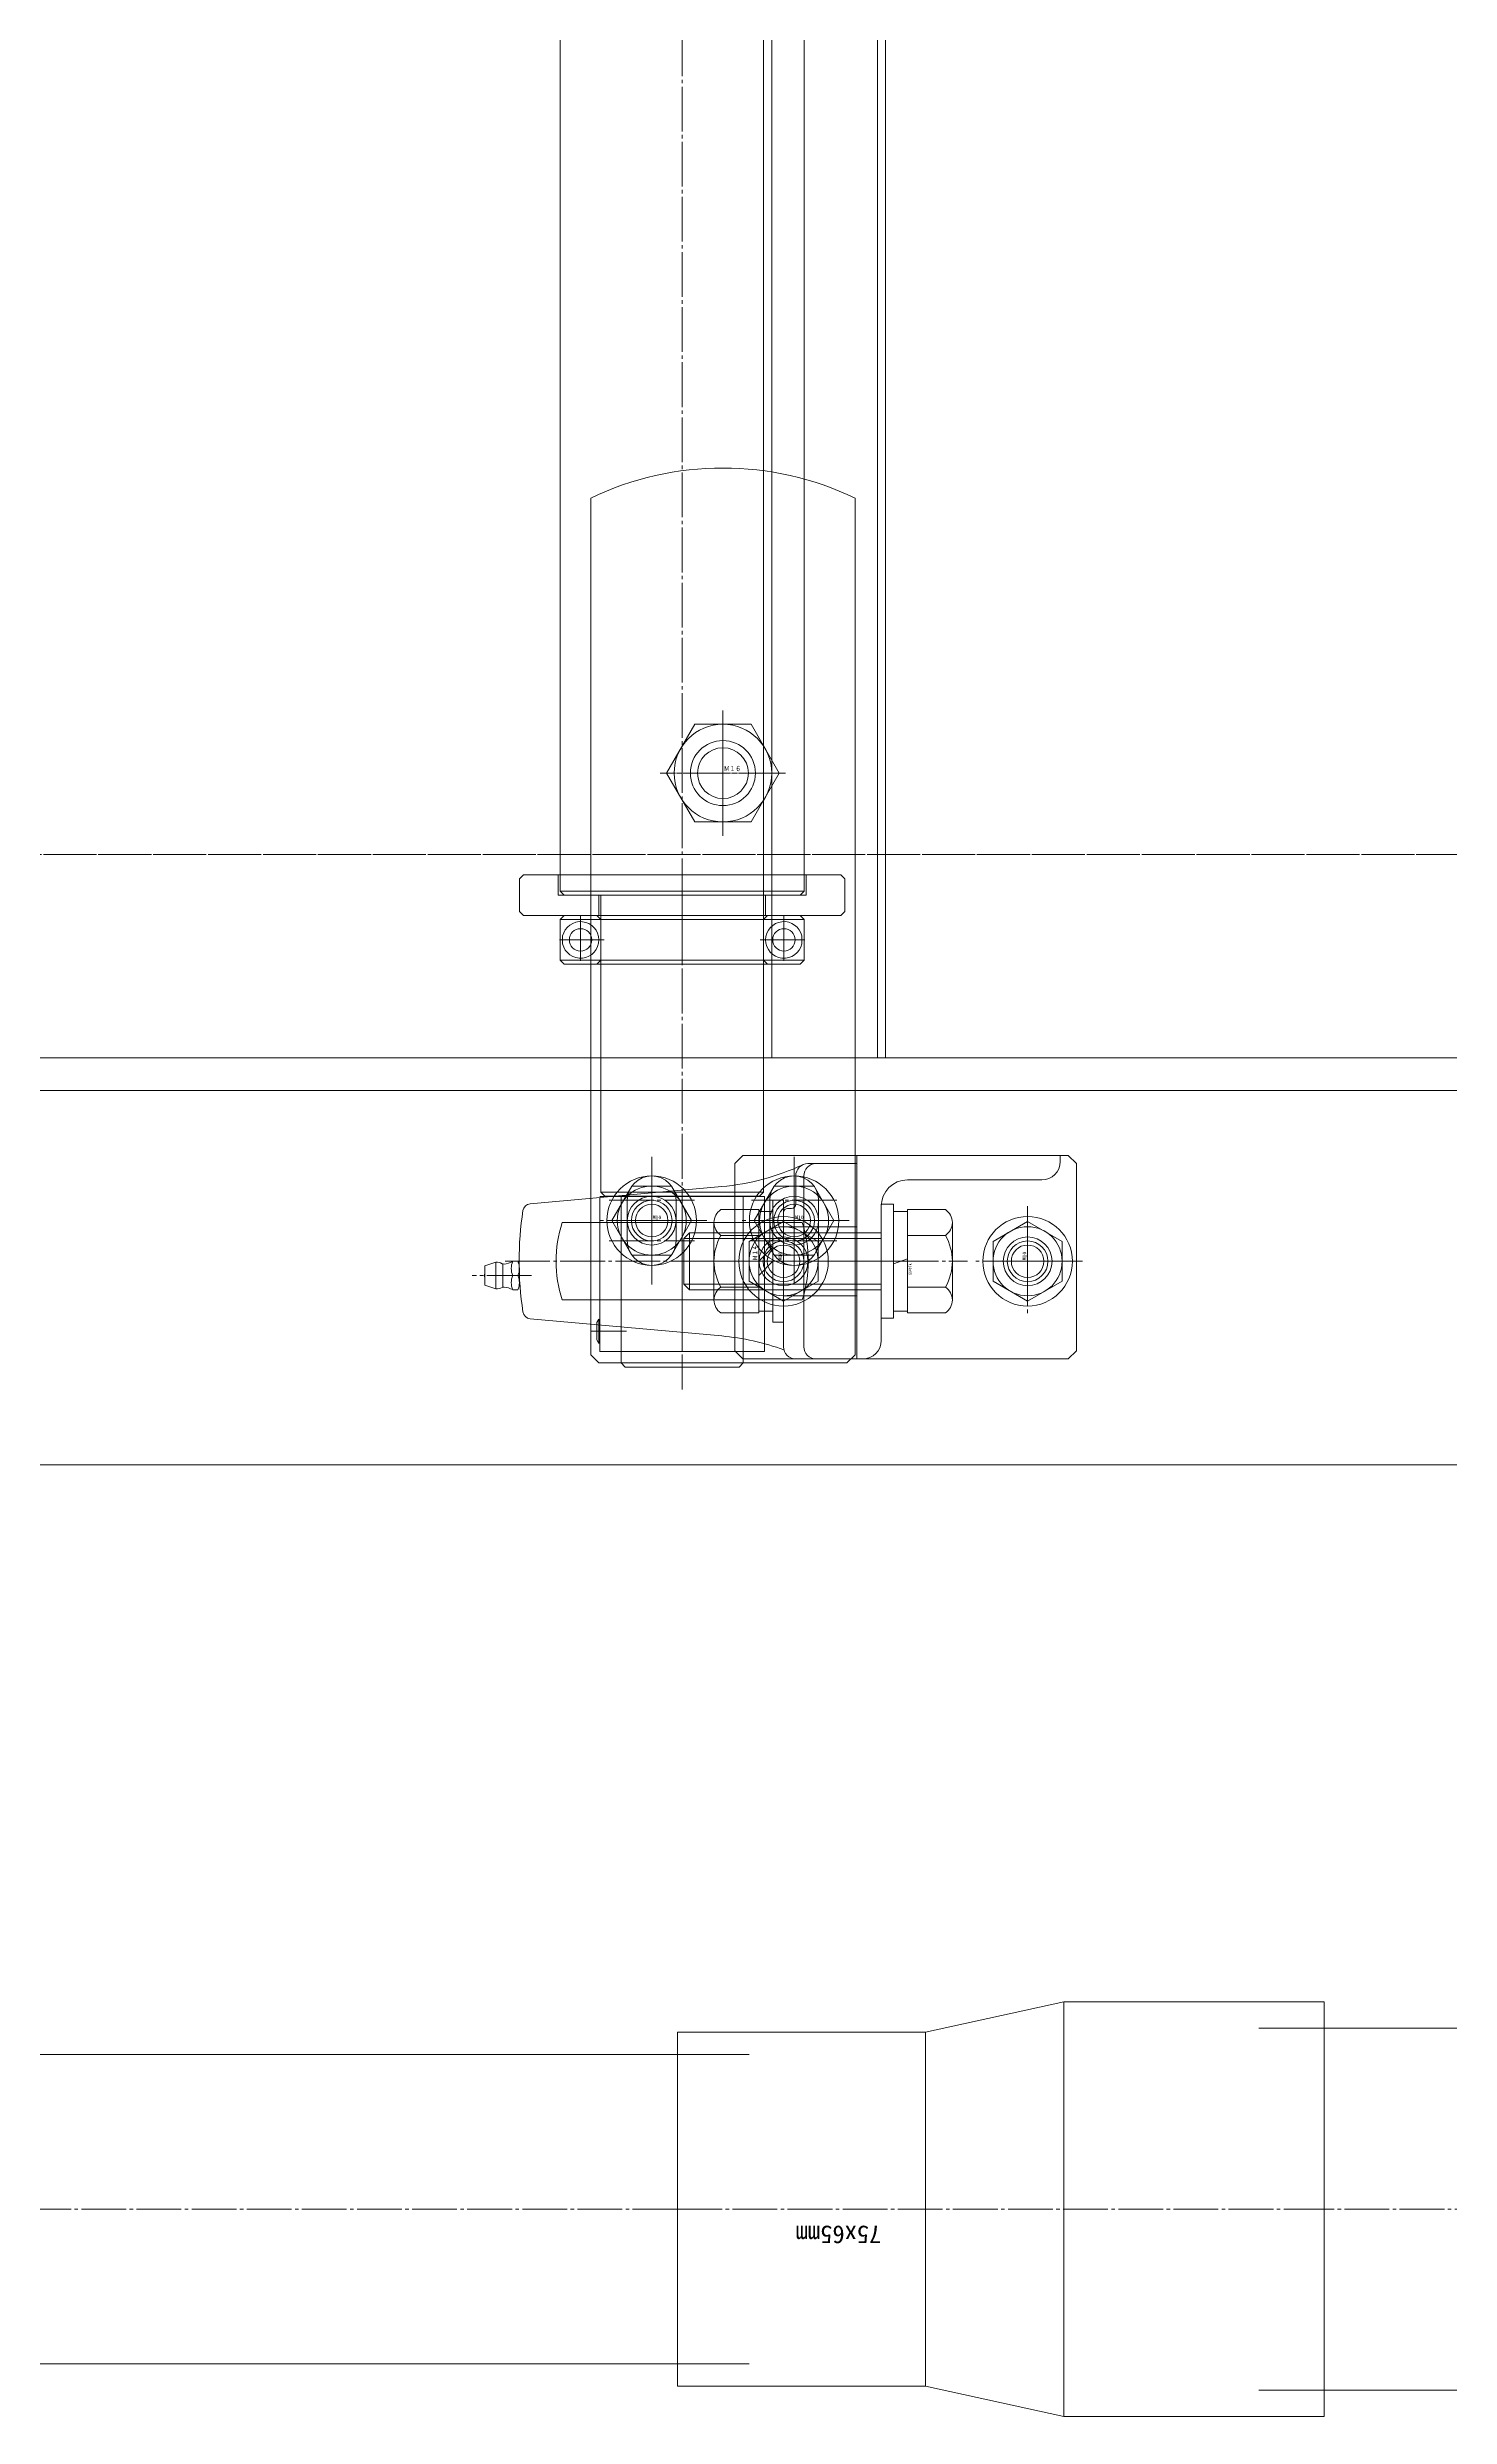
# Model space of a CAD drawing. Units: millimetres at full size. Extents: x -21196 to 21204, y -11807 to 11807.
# Drawn here: x -7776 to -7431, y -3764 to -3182 of the extents above; entities that cross this region are included whole.
import ezdxf
from ezdxf.enums import TextEntityAlignment as Align

# ---------------------------------------------------------------- set-up
doc = ezdxf.new("R2010")
doc.units = ezdxf.units.MM
doc.header["$LTSCALE"] = 0.5
doc.linetypes.add('USER3', pattern=[26.999999, 20.299999, -1.7, 0.8, -1.7, 0.8, -1.7])
doc.linetypes.add('USER4', pattern=[27.1, 22, -1.7, 1.7, -1.7])
doc.layers.add('1-0_設備-5(241129配置図菊池追記(立面図).jww)(機器配置図 260128.dwg)', color=7, linetype='Continuous', lineweight=9)
doc.styles.add('ＭＳ ゴシック', font='')
doc.styles.get('ＭＳ ゴシック').set_extended_font_data('MS Gothic')

msp = doc.modelspace()

# ---------------------------------------------------------------- linework, layer by layer
at = {"layer": '1-0_設備-5(241129配置図菊池追記(立面図).jww)(機器配置図 260128.dwg)', "linetype": 'USER4'}
for p, q in [((-7619.5215, -1348.6084), (-7619.5215, -3511.6859)), ((-7609.5215, -3375.5635), (-7609.5215, -3344.7308)), ((-7609.5215, -3345.3342), (-7609.5215, -3374.9601)), ((-7594.1052, -3360.1471), (-7624.9379, -3360.1471)), ((-7594.7085, -3360.1471), (-7624.3345, -3360.1471)), ((-7644.5215, -3395.3201), (-7644.5215, -3406.9742)), ((-7594.5215, -3395.3201), (-7594.5215, -3406.9742)), ((-7638.6945, -3401.1471), (-7650.3486, -3401.1471)), ((-7600.3486, -3401.1471), (-7588.6945, -3401.1471)), ((-7627.0215, -3454.4708), (-7627.0215, -3485.8235)), ((-7627.0215, -3483.6594), (-7627.0215, -3456.6349)), ((-7592.0215, -3454.4708), (-7592.0215, -3485.8235)), ((-7592.0215, -3483.6594), (-7592.0215, -3456.6349)), ((-7637.521, -3465.1471), (-7616.5221, -3465.1471)), ((-7627.0215, -3479.4882), (-7627.0215, -3460.8061)), ((-7581.5221, -3465.1471), (-7602.521, -3465.1471)), ((-7592.0215, -3479.4882), (-7592.0215, -3460.8061)), ((-7613.5093, -3470.1471), (-7640.5338, -3470.1471)), ((-7637.521, -3470.1471), (-7616.5221, -3470.1471)), ((-7617.6805, -3470.1471), (-7636.3626, -3470.1471)), ((-7578.5093, -3470.1471), (-7605.5338, -3470.1471)), ((-7581.5221, -3470.1471), (-7602.521, -3470.1471)), ((-7582.6805, -3470.1471), (-7601.3626, -3470.1471)), ((-7594.6215, -3466.6349), (-7594.6215, -3493.6594)), ((-7594.6215, -3490.4362), (-7594.6215, -3469.8581)), ((-7594.6215, -3489.4882), (-7594.6215, -3470.8061)), ((-7534.6215, -3466.6349), (-7534.6215, -3493.6594)), ((-7534.6215, -3490.4362), (-7534.6215, -3469.8581)), ((-7534.6215, -3489.4882), (-7534.6215, -3470.8061)), ((-7637.521, -3475.1471), (-7616.5221, -3475.1471)), ((-7581.5221, -3475.1471), (-7602.521, -3475.1471)), ((-7663.0425, -3480.1471), (-7576.6215, -3480.1471)), ((-7621.7066, -3480.1471), (-7549.3734, -3480.1471)), ((-7594.6215, -3480.1471), (-7611.7215, -3480.1471)), ((-7581.1093, -3480.1471), (-7608.1338, -3480.1471)), ((-7584.3324, -3480.1471), (-7604.9106, -3480.1471)), ((-7585.2805, -3480.1471), (-7603.9626, -3480.1471)), ((-7585.7086, -3480.1471), (-7559.4586, -3480.1471)), ((-7563.9766, -3480.1471), (-7583.265, -3480.1471)), ((-7521.1093, -3480.1471), (-7548.1338, -3480.1471)), ((-7524.3324, -3480.1471), (-7544.9106, -3480.1471)), ((-7525.2805, -3480.1471), (-7543.9626, -3480.1471)), ((-7656.5449, -3483.6471), (-7671.1477, -3483.6471)), ((-7641.8645, -3497.3471), (-7633.1875, -3497.3471)), ((-7620.7125, -3713.1471), (-8109.5215, -3713.1471)), ((-7620.7125, -3713.1471), (-7461.7125, -3713.1471)), ((-6849.5215, -3713.1471), (-7461.7125, -3713.1471))]:
    msp.add_line(p, q, dxfattribs=at)
at = {"layer": '1-0_設備-5(241129配置図菊池追記(立面図).jww)(機器配置図 260128.dwg)'}
for p, q in [((-7597.5215, -1430.1471), (-7597.5215, -3430.1471)), ((-7571.5215, -3430.1471), (-7571.5215, -1430.1471)), ((-7569.5215, -1435.1471), (-7569.5215, -3425.1471)), ((-7642.0215, -3292.5546), (-7642.0215, -3380.1471)), ((-7577.0215, -3380.1471), (-7577.0215, -3292.5546)), ((-7595.6715, -3360.1471), (-7602.5965, -3348.1531)), ((-7623.3715, -3360.1471), (-7616.4465, -3372.1411)), ((-7602.5965, -3372.1411), (-7595.6715, -3360.1471)), ((-7616.4465, -3372.1411), (-7602.5965, -3372.1411)), ((-7650.0215, -3385.1471), (-7650.0215, -3390.1471)), ((-7649.5215, -3389.1471), (-7589.5215, -3389.1471)), ((-7619.5215, -3385.1471), (-7619.5215, -3395.1471)), ((-7648.5215, -3395.1471), (-7649.5215, -3396.1471)), ((-7648.5215, -3395.1471), (-7590.5215, -3395.1471)), ((-7639.5215, -3396.1471), (-7640.5215, -3395.1471)), ((-7640.0215, -3390.1471), (-7640.0215, -3395.1471)), ((-7639.5215, -3390.1471), (-7639.5215, -3463.1471)), ((-7619.5215, -3395.1471), (-7619.5215, -3407.1471)), ((-7599.5215, -3463.1471), (-7599.5215, -3390.1471)), ((-7599.5215, -3396.1471), (-7598.5215, -3395.1471)), ((-7599.0215, -3390.1471), (-7599.0215, -3395.1471)), ((-7590.5215, -3395.1471), (-7589.5215, -3396.1471)), ((-7649.5215, -3396.1471), (-7589.5215, -3396.1471)), ((-7648.9154, -3400.1756), (-7648.9154, -3402.1187)), ((-7590.1277, -3400.1756), (-7590.1277, -3402.1187)), ((-7649.5215, -3406.1471), (-7589.5215, -3406.1471)), ((-7648.5215, -3407.1471), (-7590.5215, -3407.1471)), ((-9209.5215, -3438.1471), (-6709.5215, -3438.1471)), ((-9209.5215, -3438.1471), (-6709.5215, -3438.1471)), ((-9209.5215, -3438.1471), (-6709.5215, -3438.1471)), ((-7591.6215, -3466.1471), (-7591.6215, -3459.1471)), ((-7589.6215, -3501.1471), (-7589.6215, -3459.1471)), ((-7588.6215, -3456.1471), (-7576.6215, -3456.1471)), ((-7576.6215, -3454.1471), (-7576.6215, -3504.1471)), ((-7576.6215, -3454.1471), (-7526.6215, -3454.1471)), ((-7576.6215, -3504.1471), (-7576.6215, -3456.1471)), ((-7526.6215, -3455.6471), (-7526.6215, -3454.1471)), ((-7609.8201, -3461.7815), (-7656.8844, -3466.0081)), ((-7638.5215, -3464.1471), (-7639.5215, -3463.1471)), ((-7639.5215, -3463.1471), (-7599.5215, -3463.1471)), ((-7638.5215, -3464.1471), (-7600.5215, -3464.1471)), ((-7631.9215, -3461.6601), (-7636.8215, -3470.1471)), ((-7634.5215, -3502.3471), (-7634.5215, -3464.2471)), ((-7633.0215, -3475.1471), (-7633.0215, -3465.1471)), ((-7631.9215, -3461.6601), (-7622.1215, -3461.6601)), ((-7621.0215, -3465.1471), (-7621.0215, -3475.1471)), ((-7619.5215, -3502.3471), (-7619.5215, -3464.2471)), ((-7604.5215, -3502.3471), (-7604.5215, -3464.2471)), ((-7596.9215, -3461.6601), (-7601.8215, -3470.1471)), ((-7599.5215, -3463.1471), (-7600.5215, -3464.1471)), ((-7598.0215, -3465.1471), (-7598.0215, -3475.1471)), ((-7596.9215, -3461.6601), (-7587.1215, -3461.6601)), ((-7586.0215, -3475.1471), (-7586.0215, -3465.1471)), ((-7564.1215, -3460.1471), (-7531.1215, -3460.1471)), ((-7649.03, -3470.6471), (-7590.0131, -3470.6471)), ((-7611.7215, -3489.6721), (-7611.7215, -3470.6221)), ((-7610.0205, -3467.4471), (-7600.7215, -3467.4471)), ((-7600.7215, -3492.8471), (-7600.7215, -3467.4471)), ((-7600.7215, -3467.8971), (-7597.2215, -3467.8971)), ((-7594.6215, -3501.1471), (-7594.6215, -3468.1471)), ((-7593.6215, -3467.1471), (-7592.6215, -3467.1471)), ((-7570.6215, -3466.1471), (-7567.6215, -3466.1471)), ((-7570.6215, -3494.1471), (-7570.6215, -3466.1471)), ((-7570.6215, -3499.6471), (-7570.6215, -3466.6471)), ((-7567.6215, -3466.1471), (-7567.6215, -3494.1471)), ((-7567.6215, -3467.8971), (-7564.1215, -3467.8971)), ((-7554.8225, -3467.4471), (-7564.1215, -3467.4471)), ((-7564.1215, -3492.8471), (-7564.1215, -3467.4471)), ((-7553.1215, -3470.6221), (-7553.1215, -3489.6721)), ((-7619.1215, -3485.7471), (-7619.1215, -3474.5471)), ((-7570.6215, -3474.5471), (-7619.1215, -3474.5471)), ((-7617.7215, -3487.1471), (-7617.7215, -3473.1471)), ((-7610.0205, -3473.7971), (-7600.7215, -3473.7971)), ((-7603.1085, -3485.0471), (-7603.1085, -3475.2471)), ((-7600.7215, -3480.1471), (-7597.2215, -3476.6471)), ((-7594.6215, -3471.6471), (-7576.6215, -3471.6471)), ((-7564.1215, -3473.7971), (-7554.8225, -3473.7971)), ((-7543.1085, -3485.0471), (-7543.1085, -3475.2471)), ((-7665.3477, -3480.3471), (-7668.0477, -3481.2471)), ((-7668.0477, -3486.0471), (-7668.0477, -3481.2471)), ((-7665.3477, -3486.9471), (-7665.3477, -3480.3471)), ((-7663.6013, -3486.4471), (-7663.6013, -3480.8471)), ((-7661.1774, -3480.1471), (-7659.9181, -3480.1471)), ((-7659.5477, -3485.3971), (-7659.5477, -3481.8971)), ((-7600.7215, -3483.6471), (-7597.2215, -3480.1471)), ((-7564.1215, -3479.5101), (-7567.6215, -3480.7841)), ((-7665.3477, -3486.9471), (-7668.0477, -3486.0471)), ((-7661.1774, -3483.6471), (-7659.9181, -3483.6471)), ((-7661.1774, -3487.1471), (-7659.9181, -3487.1471)), ((-7570.6215, -3485.7471), (-7619.1215, -3485.7471)), ((-7600.7215, -3486.4971), (-7610.0205, -3486.4971)), ((-7603.1085, -3485.0471), (-7594.6215, -3489.9471)), ((-7554.8225, -3486.4971), (-7564.1215, -3486.4971)), ((-7543.1085, -3485.0471), (-7534.6215, -3489.9471)), ((-7609.8201, -3498.5128), (-7656.8844, -3494.2862)), ((-7649.03, -3489.6471), (-7590.0131, -3489.6471)), ((-7640.0215, -3494.3471), (-7640.0215, -3500.3471)), ((-7610.0205, -3492.8471), (-7600.7215, -3492.8471)), ((-7597.2215, -3492.3971), (-7600.7215, -3492.3971)), ((-7594.6215, -3488.6471), (-7576.6215, -3488.6471)), ((-7567.6215, -3494.1471), (-7570.6215, -3494.1471)), ((-7564.1215, -3492.3971), (-7567.6215, -3492.3971)), ((-7554.8225, -3492.8471), (-7564.1215, -3492.8471)), ((-7640.0215, -3500.3471), (-7640.5215, -3499.4811)), ((-7634.5215, -3505.1471), (-7604.5215, -3505.1471)), ((-7591.6215, -3504.1471), (-7576.6215, -3504.1471)), ((-7575.1215, -3504.1471), (-7576.6215, -3504.1471)), ((-7525.7125, -3662.1471), (-7525.7125, -3764.1471)), ((-7461.7125, -3668.6471), (-7477.7734, -3668.6471)), ((-7461.7125, -3668.6471), (-7072.5215, -3668.6471)), ((-7620.7125, -3756.6471), (-7620.7125, -3669.6471)), ((-7559.7125, -3756.6471), (-7559.7125, -3669.6471)), ((-8109.5215, -3675.1471), (-7620.7125, -3675.1471)), ((-7620.7125, -3675.1471), (-7603.0325, -3675.1471)), ((-8109.5215, -3751.1471), (-7620.7125, -3751.1471)), ((-7620.7125, -3751.1471), (-7603.0325, -3751.1471)), ((-7559.7125, -3756.6471), (-7620.7125, -3756.6471)), ((-7525.7125, -3764.1471), (-7559.7125, -3756.6471)), ((-7461.7125, -3757.6471), (-7477.7734, -3757.6471)), ((-7461.7125, -3757.6471), (-7072.5215, -3757.6471)), ((-7461.7125, -3764.1471), (-7525.7125, -3764.1471))]:
    msp.add_line(p, q, dxfattribs=at)
for points in [[(-7569.5215, -3425.1471), (-7569.5215, -3430.1471), (-7599.5215, -3430.1471), (-7599.5215, -1430.1471), (-7569.5215, -1430.1471), (-7569.5215, -1435.1471)], [(-7602.5965, -3348.1531), (-7616.4465, -3348.1531), (-7623.3715, -3360.1471)], [(-7642.0215, -3380.1471), (-7642.0215, -3503.1471), (-7640.0215, -3505.1471), (-7579.0215, -3505.1471), (-7577.0215, -3503.1471), (-7577.0215, -3380.1471)], [(-7589.0215, -3385.1471), (-7589.0215, -3390.1471), (-7650.0215, -3390.1471)], [(-7649.5215, -3396.1471), (-7649.5215, -3406.1471), (-7648.5215, -3407.1471)], [(-7639.5215, -3396.1471), (-7639.5215, -3406.1471), (-7640.5215, -3407.1471)], [(-7599.5215, -3396.1471), (-7599.5215, -3406.1471), (-7598.5215, -3407.1471)], [(-7589.5215, -3396.1471), (-7589.5215, -3406.1471), (-7590.5215, -3407.1471)], [(-7639.7715, -3464.2471), (-7637.2756, -3464.2471), (-7599.2715, -3464.2471)], [(-7639.7715, -3502.3471), (-7599.2715, -3502.3471), (-7599.2715, -3500.4216), (-7599.2715, -3464.2471)], [(-7639.7715, -3502.3471), (-7639.7715, -3495.823), (-7639.7715, -3464.4713)], [(-7604.5215, -3464.1471), (-7604.5215, -3505.1471), (-7605.5215, -3506.1471), (-7633.5215, -3506.1471), (-7634.5215, -3505.1471), (-7634.5215, -3464.1471)], [(-7622.1215, -3478.6341), (-7617.2215, -3470.1471), (-7622.1215, -3461.6601)], [(-7587.1215, -3478.6341), (-7582.2215, -3470.1471), (-7587.1215, -3461.6601)], [(-7636.8215, -3470.1471), (-7631.9215, -3478.6341), (-7622.1215, -3478.6341)], [(-7586.1345, -3475.2471), (-7594.6215, -3470.3471), (-7603.1085, -3475.2471)], [(-7601.8215, -3470.1471), (-7596.9215, -3478.6341), (-7587.1215, -3478.6341)], [(-7526.1345, -3475.2471), (-7534.6215, -3470.3471), (-7543.1085, -3475.2471)], [(-7570.6215, -3473.1471), (-7617.7215, -3473.1471), (-7619.1215, -3474.5471)], [(-7594.6215, -3489.9471), (-7586.1345, -3485.0471), (-7586.1345, -3475.2471)], [(-7534.6215, -3489.9471), (-7526.1345, -3485.0471), (-7526.1345, -3475.2471)], [(-7570.6215, -3487.1471), (-7617.7215, -3487.1471), (-7619.1215, -3485.7471)], [(-7640.0215, -3494.3471), (-7640.5215, -3495.2132), (-7640.5215, -3499.4811)], [(-7620.7125, -3669.6471), (-7559.7125, -3669.6471), (-7525.7125, -3662.1471)], [(-7525.7125, -3662.1471), (-7461.7125, -3662.1471), (-7461.7125, -3764.1471)]]:
    msp.add_lwpolyline(points, dxfattribs=at)
for points in [[(-7649.5215, -3389.1471), (-7649.5215, -1471.1471), (-7648.5215, -1470.1471), (-7590.5215, -1470.1471), (-7589.5215, -1471.1471), (-7589.5215, -3389.1471), (-7590.5215, -3390.1471), (-7648.5215, -3390.1471)], [(-7658.5215, -3395.1471), (-7580.5215, -3395.1471), (-7579.5215, -3394.1471), (-7579.5215, -3386.1471), (-7580.5215, -3385.1471), (-7658.5215, -3385.1471), (-7659.5215, -3386.1471), (-7659.5215, -3394.1471)], [(-9209.5215, -3530.1471), (-6709.5215, -3530.1471), (-6709.5215, -3430.1471), (-9209.5215, -3430.1471)], [(-9209.5215, -3530.1471), (-6709.5215, -3530.1471), (-6709.5215, -3430.1471), (-9209.5215, -3430.1471)], [(-9209.5215, -3530.1471), (-6709.5215, -3530.1471), (-6709.5215, -3430.1471), (-9209.5215, -3430.1471)], [(-7604.6215, -3454.1471), (-7524.6215, -3454.1471), (-7522.6215, -3456.1471), (-7522.6215, -3502.1471), (-7524.6215, -3504.1471), (-7604.6215, -3504.1471), (-7606.6215, -3502.1471), (-7606.6215, -3456.1471)], [(-7594.6215, -3495.1471), (-7594.6215, -3465.1471), (-7597.2215, -3465.1471), (-7597.2215, -3495.1471)]]:
    msp.add_lwpolyline(points, close=True, dxfattribs=at)
at = {"layer": '1-0_設備-5(241129配置図菊池追記(立面図).jww)(機器配置図 260128.dwg)', "linetype": 'USER3'}
for points in [[(-8999.5215, -1480.1471), (-6779.5215, -1480.1471), (-6779.5215, -3380.1471), (-8999.5215, -3380.1471)], [(-8999.5215, -1480.1471), (-6832.4215, -1480.1471), (-6832.4215, -3380.1471), (-8999.5215, -3380.1471)], [(-8995.3229, -1480.1471), (-6686.0215, -1480.1471), (-6686.0215, -3380.1471), (-8995.3229, -3380.1471)]]:
    msp.add_lwpolyline(points, close=True, dxfattribs=at)
at = {"layer": '1-0_設備-5(241129配置図菊池追記(立面図).jww)(機器配置図 260128.dwg)'}
for centre, radius in [((-7609.5215, -3360.1471), 11.994), ((-7609.5215, -3360.1471), 8), ((-7609.5215, -3360.1471), 6.25), ((-7644.5215, -3401.1471), 2.75), ((-7594.5215, -3401.1471), 2.75), ((-7627.0215, -3470.1471), 11), ((-7592.0215, -3470.1471), 11), ((-7627.0215, -3470.1471), 8.487), ((-7627.0215, -3470.1471), 6), ((-7627.0215, -3470.1471), 5), ((-7592.0215, -3470.1471), 8.487), ((-7592.0215, -3470.1471), 6), ((-7592.0215, -3470.1471), 5), ((-7627.0215, -3470.1471), 4), ((-7594.6215, -3480.1471), 11), ((-7592.0215, -3470.1471), 4), ((-7534.6215, -3480.1471), 11), ((-7594.6215, -3480.1471), 8.487), ((-7594.6215, -3480.1471), 6), ((-7594.6215, -3480.1471), 6), ((-7594.6215, -3480.1471), 5), ((-7594.6215, -3480.1471), 4), ((-7534.6215, -3480.1471), 8.487), ((-7534.6215, -3480.1471), 6), ((-7534.6215, -3480.1471), 6), ((-7534.6215, -3480.1471), 5), ((-7534.6215, -3480.1471), 4)]:
    msp.add_circle(centre, radius, dxfattribs=at)
for centre, radius, start, end in [((-7609.5215, -3360.1471), 75, 64.321, 115.679), ((-7644.5215, -3401.1471), 4.5, 192.468, 167.532), ((-7594.5215, -3401.1471), 4.5, 12.468, 347.532), ((-7627.0215, -3465.1471), 6, 0, 180), ((-7615.1868, -3402.022), 60, 275.132, 294.94), ((-7592.0215, -3465.1471), 6, 0, 180), ((-7588.6215, -3459.1471), 3, 90, 180), ((-7586.6215, -3459.1471), 3, 90, 180), ((-7531.1215, -3455.6471), 4.5, 270, 0), ((-7564.1215, -3466.6471), 6.5, 90, 180), ((-7576.6215, -3480.1471), 83, 171.375, 188.625), ((-7656.7056, -3468.0001), 2, 95.132, 171.375), ((-7619.5215, -3480.1471), 31, 162.154, 197.846), ((-7607.9085, -3470.6221), 3.813, 123.626, 236.374), ((-7593.6215, -3468.1471), 1, 90, 180), ((-7592.6215, -3466.1471), 1, 270, 0), ((-7619.5215, -3480.1471), 31, 342.154, 17.846), ((-7556.9345, -3470.6221), 3.813, 303.626, 56.374), ((-7627.0215, -3475.1471), 6, 180, 0), ((-7599.0215, -3480.1471), 12.7, 150, 210), ((-7592.0215, -3475.1471), 6, 180, 0), ((-7565.8215, -3480.1471), 12.7, 330, 30), ((-7665.3477, -3483.6471), 3.3, 61.938, 90), ((-7663.419, -3480.0291), 0.8, 241.938, 276.102), ((-7663.9717, -3474.8586), 6, 276.102, 297.628), ((-7657.2279, -3481.8971), 4.32, 156.102, 203.898), ((-7663.8676, -3481.8971), 4.32, 336.102, 23.898), ((-7666.5602, -3483.6471), 1.587, 159.555, 200.445), ((-7665.3477, -3483.6471), 3.3, 270, 298.062), ((-7663.419, -3487.2652), 0.8, 83.898, 118.062), ((-7663.9717, -3492.4357), 6, 62.372, 83.898), ((-7657.2279, -3485.3971), 4.32, 156.102, 203.898), ((-7663.8676, -3485.3971), 4.32, 336.102, 23.898), ((-7607.9085, -3489.6721), 3.813, 123.626, 236.374), ((-7556.9345, -3489.6721), 3.813, 303.626, 56.374), ((-7656.7056, -3492.2942), 2, 188.625, 264.868), ((-7615.1868, -3558.2723), 60, 69.845, 84.868), ((-7575.1215, -3499.6471), 4.5, 270, 0), ((-7591.6215, -3501.1471), 3, 180, 270), ((-7586.6215, -3501.1471), 3, 180, 270)]:
    msp.add_arc(centre, radius, start, end, dxfattribs=at)

# ---------------------------------------------------------------- texts
at = {"layer": '1-0_設備-5(241129配置図菊池追記(立面図).jww)(機器配置図 260128.dwg)', "style": 'ＭＳ ゴシック', "width": 0.8}
msp.add_text('Ｍ１６', height=1.259, dxfattribs=at).set_placement((-7609.2875, -3360.0382), align=Align.BOTTOM_LEFT)
at = {"layer": '1-0_設備-5(241129配置図菊池追記(立面図).jww)(機器配置図 260128.dwg)', "style": 'ＭＳ ゴシック'}
for p in [(-7626.8144, -3470.0839), (-7591.8144, -3470.0839)]:
    msp.add_text('M10', height=0.918, dxfattribs=at).set_placement(p, align=Align.BOTTOM_LEFT)
at = {"layer": '1-0_設備-5(241129配置図菊池追記(立面図).jww)(機器配置図 260128.dwg)', "style": 'ＭＳ ゴシック', "width": 0.8}
for s, height, rotation, p in [('Ｍ１４', 1.102, 90, (-7600.7613, -3479.9145)), ('M14x55', 0.7344, 270, (-7564.0604, -3480.6424))]:
    msp.add_text(s, height=height, rotation=rotation, dxfattribs=at).set_placement(p, align=Align.BOTTOM_LEFT)
at = {"layer": '1-0_設備-5(241129配置図菊池追記(立面図).jww)(機器配置図 260128.dwg)', "style": 'ＭＳ ゴシック'}
for s, height, rotation, p in [('M10', 0.918, 90, (-7594.6848, -3479.94)), ('M10', 0.918, 90, (-7534.6848, -3479.94)), ('75x65mm', 4.406, 180, (-7570.6083, -3715.9069))]:
    msp.add_text(s, height=height, rotation=rotation, dxfattribs=at).set_placement(p, align=Align.BOTTOM_LEFT)

doc.saveas('drawing.dxf')
